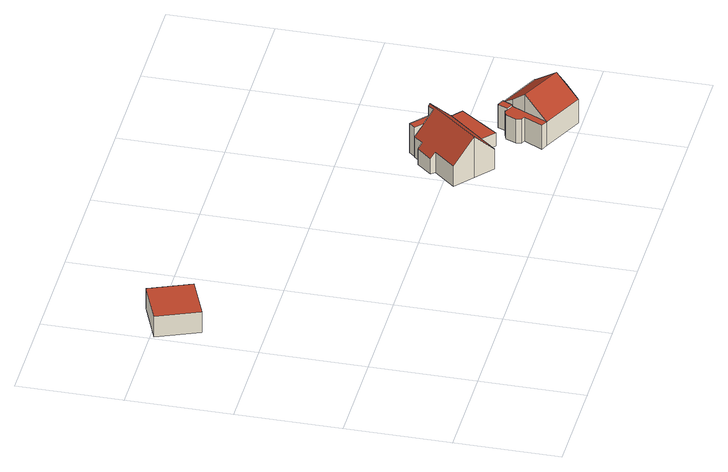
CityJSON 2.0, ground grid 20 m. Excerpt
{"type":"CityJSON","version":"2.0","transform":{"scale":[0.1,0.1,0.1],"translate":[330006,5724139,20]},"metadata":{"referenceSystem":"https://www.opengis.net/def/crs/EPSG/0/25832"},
"CityObjects":{
"building1":{"type":"Building","attributes":{"Geometrietyp2DReferenz":"3000","Gemeindeschluessel":"05170048","function":"31001_2463","roofType":"1000","measuredHeight":4.37},"address":[{"country":"Germany","locality":"Wesel","thoroughfareNumber":"10f","thoroughfareName":"Molkereistraße"}],"geometry":[{"type":"Solid","lod":"2","boundaries":[[[[0,1,2,3]],[[4,5,1,0]],[[6,7,5,4]],[[3,2,7,6]],[[4,0,3,6]],[[1,5,7,2]]]],"semantics":{"surfaces":[{"type":"WallSurface"},{"type":"RoofSurface"},{"type":"GroundSurface"}],"values":[[0,0,0,0,1,2]]}}]},
"building2":{"type":"Building","attributes":{"Gemeindeschluessel":"05170048","Geometrietyp2DReferenz":"3000","function":"31001_1010"},"address":[{"country":"Germany","locality":"Wesel","thoroughfareNumber":"16","thoroughfareName":"Papenweg"}],"children":["building2-1","building2-2"]},
"building2-1":{"type":"BuildingPart","attributes":{"roofType":"3100","measuredHeight":8.83},"parents":["building2"],"geometry":[{"type":"MultiSurface","lod":"2","boundaries":[[[8,9,10,11]],[[12,13,9,8]],[[14,15,13,12]],[[16,17,15,14]],[[18,19,17,16]],[[20,21,19,18]],[[22,23,21,20]],[[24,25,23,22]],[[26,27,25,24]],[[28,29,30,31]],[[32,33,29,28]],[[11,10,33,32]],[[12,8,11,32,28,14]],[[31,34,26,24,22,20,18,16,14,28]],[[9,13,15,17,19,21,23,25,27,35,30,29,33,10]],[[36,37,35,27]],[[34,38,39]],[[26,39,38,37,36]],[[37,40,30,35]],[[34,31,41,38]],[[38,41,40,37]]],"semantics":{"surfaces":[{"type":"WallSurface"},{"type":"RoofSurface"},{"type":"GroundSurface"},{"type":"ClosureSurface"}],"values":[0,0,0,0,0,0,0,0,0,0,0,0,1,1,2,0,0,3,0,0,3]}}]},
"building2-2":{"type":"BuildingPart","attributes":{"roofType":"1000","measuredHeight":6.18},"address":[{"country":"Germany","locality":"Wesel","thoroughfareNumber":"16","thoroughfareName":"Papenweg"}],"parents":["building2"],"geometry":[{"type":"MultiSurface","lod":"2","boundaries":[[[41,40,42,43]],[[43,42,36,44]],[[38,41,43,44]],[[40,37,36,42]],[[41,38,37,40]],[[44,26,39]],[[38,39,26,36,37]]],"semantics":{"surfaces":[{"type":"WallSurface"},{"type":"RoofSurface"},{"type":"GroundSurface"},{"type":"ClosureSurface"}],"values":[0,0,1,2,3,0,3]}}]},
"building3":{"type":"Building","attributes":{"Geometrietyp2DReferenz":"3000","Gemeindeschluessel":"05170048","function":"31001_2463","roofType":"1000","measuredHeight":2.78},"address":[{"country":"Germany","locality":"Wesel","thoroughfareNumber":"16","thoroughfareName":"Papenweg"}],"geometry":[{"type":"Solid","lod":"2","boundaries":[[[[45,33,10,46]],[[47,48,33,45]],[[49,50,48,47]],[[51,52,50,49]],[[53,9,52,51]],[[46,10,9,53]],[[51,49,47,45,46,53]],[[33,48,50,52,9,10]]]],"semantics":{"surfaces":[{"type":"WallSurface"},{"type":"RoofSurface"},{"type":"GroundSurface"}],"values":[[0,0,0,0,0,0,1,2]]}}]},
"building4":{"type":"Building","attributes":{"Geometrietyp2DReferenz":"3000","Gemeindeschluessel":"05170048","function":"51009_1610","roofType":"1000","measuredHeight":4.97},"geometry":[{"type":"Solid","lod":"2","boundaries":[[[[54,55,56,57]],[[58,59,55,54]],[[60,61,59,58]],[[57,56,61,60]],[[58,54,57,60]],[[55,59,61,56]]]],"semantics":{"surfaces":[{"type":"WallSurface"},{"type":"RoofSurface"},{"type":"GroundSurface"}],"values":[[0,0,0,0,1,2]]}}]},
"building5":{"type":"Building","attributes":{"Gemeindeschluessel":"05170048","Geometrietyp2DReferenz":"3000","function":"31001_1010"},"address":[{"country":"Germany","locality":"Wesel","thoroughfareNumber":"18","thoroughfareName":"Papenweg"}],"children":["building5-1","building5-2"]},
"building5-1":{"type":"BuildingPart","attributes":{"roofType":"3100","measuredHeight":8.74},"parents":["building5"],"geometry":[{"type":"MultiSurface","lod":"2","boundaries":[[[62,63,64,65]],[[66,67,68,69]],[[70,71,67,66]],[[72,73,71,70]],[[74,75,73,72]],[[76,77,75,74]],[[65,64,77,76]],[[72,70,66,69,78,74]],[[62,65,76,74,78]],[[63,79,68,67,71,73,75,77,64]],[[78,80,62]],[[80,79,63,62]],[[78,69,81,80]],[[79,80,81,68]]],"semantics":{"surfaces":[{"type":"WallSurface"},{"type":"RoofSurface"},{"type":"GroundSurface"},{"type":"ClosureSurface"}],"values":[0,0,0,0,0,0,0,1,1,2,0,3,0,3]}}]},
"building5-2":{"type":"BuildingPart","attributes":{"roofType":"1000","measuredHeight":5.03},"parents":["building5"],"geometry":[{"type":"MultiSurface","lod":"2","boundaries":[[[82,83,63,62]],[[84,85,83,82]],[[86,87,85,84]],[[88,89,87,86]],[[90,91,89,88]],[[92,93,91,90]],[[94,95,93,92]],[[81,68,95,94]],[[94,92,90,88,86,84,82,62,81]],[[83,85,87,89,91,93,95,68,63]],[[80,62,63,79]],[[81,80,79,68]]],"semantics":{"surfaces":[{"type":"WallSurface"},{"type":"RoofSurface"},{"type":"GroundSurface"},{"type":"ClosureSurface"}],"values":[0,0,0,0,0,0,0,0,1,2,3,3]}}]}
},
"vertices":[
[91,627,45],[91,627,1],[8,594,1],[8,594,45],[124,547,45],[124,547,1],[40,513,45],[40,513,1],
[680,161,55],[680,161,12],[728,217,12],[728,217,55],[643,118,55],[643,118,12],[608,147,100],[608,147,12],[573,177,55],[573,177,12],[608,218,55],[608,218,12],[601,225,45],[601,225,12],[626,254,45],[626,254,12],[633,248,55],[633,248,12],[648,265,55],[648,265,12],[693,247,100],[693,247,12],[690,249,12],[690,249,96],[725,219,58],[725,219,12],[680,238,97],[680,238,12],[648,265,13],[680,238,13],[680,238,75],[663,252,75],[690,249,13],[690,249,75],
[658,277,13],[658,277,75],[648,265,75],
[725,219,40],[728,217,40],[736,232,40],[736,232,12],[768,205,40],[768,205,12],[714,132,40],[714,132,12],[680,161,40],
[771,115,65],[771,115,15],[780,134,15],[780,134,65],[758,121,65],[758,121,15],[767,140,65],[767,140,15],
[737,44,62],[737,44,11],[818,5,11],[818,5,62],[780,134,62],[780,134,11],[771,115,11],[771,115,77],[861,95,62],[861,95,11],[862,94,62],[862,94,11],[840,50,99],[840,50,11],[830,30,83],[830,30,11],[759,89,99],[759,89,11],[759,89,62],[771,115,62],
[723,50,62],[723,50,11],[741,86,62],[741,86,11],[735,89,62],[735,89,11],[732,99,62],[732,99,11],[741,120,62],[741,120,11],[753,124,62],[753,124,11],[758,121,62],[758,121,11]
]}
